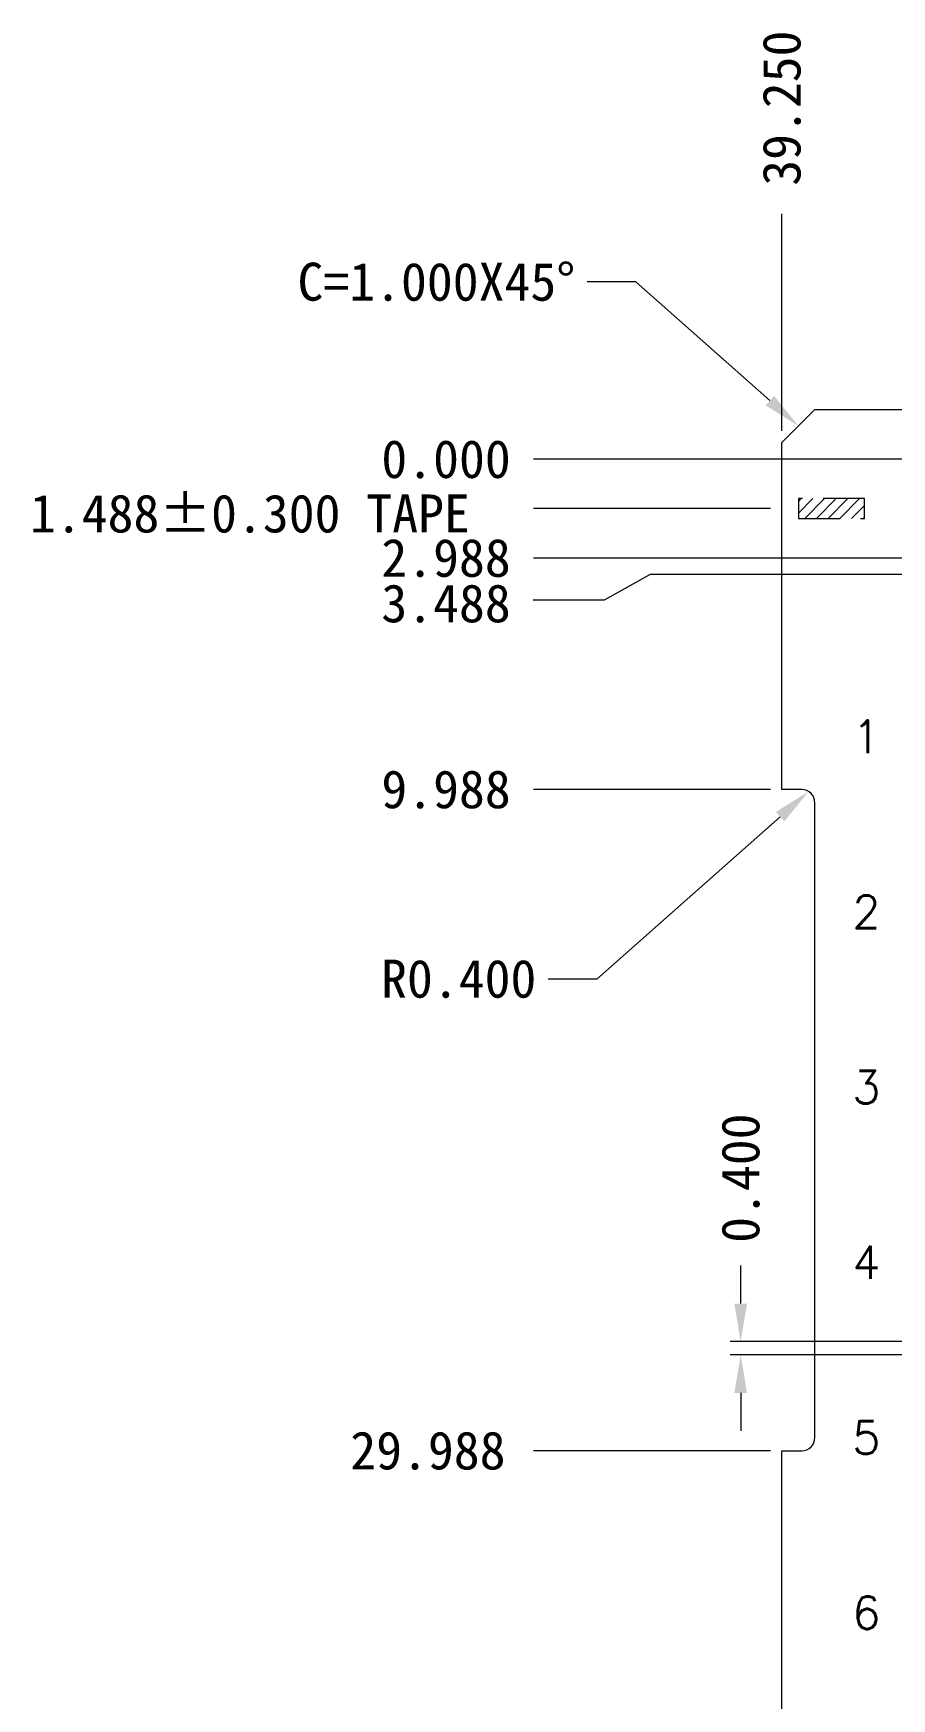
# Model space of a CAD drawing. Extents: x -197 to -81, y -157 to -2.
# Drawn here: x -195.9 to -170, y -52.6 to -2.2 of the extents above; entities that cross this region are included whole.
import ezdxf

# ---------------------------------------------------------------- set-up
doc = ezdxf.new("R2010")
doc.units = 0
doc.header["$LTSCALE"] = 5
doc.header["$MEASUREMENT"] = 0
doc.linetypes.add('0', pattern=[0])
doc.linetypes.add('HIDDEN', pattern=[0.375, 0.25, -0.125])
for name, color, linetype in [('1', 7, 'CONTINUOUS'), ('1D', 4, 'CONTINUOUS'), ('标注', 4, '0')]:
    doc.layers.add(name, color=color, linetype=linetype)
doc.layers.add('center', color=1, linetype='CONTINUOUS', lineweight=18)
doc.styles.add('宋体', font='SimSun.ttf')

msp = doc.modelspace()

# ---------------------------------------------------------------- hatches: boundary and pattern name
at = {"layer": '1D', "lineweight": 5}
h = msp.add_hatch(dxfattribs=at)
h.set_pattern_fill('ANSI31', color=256, scale=2, style=0)
h.set_pattern_definition([(45, (-134.06536, -15.08072), (-0.1767767, 0.1767767), [])])
h.paths.add_polyline_path([(-172.8154, -16.2687), (-172.8154, -16.8687), (-170.8154, -16.8687), (-170.8154, -16.2687)])
h.paths.add_polyline_path([(-172.8154, -88.8687), (-172.8154, -88.2687), (-170.8154, -88.2687), (-170.8154, -88.8687)])

# ---------------------------------------------------------------- linework, layer by layer
at = {"layer": '1', "color": 1, "lineweight": 5, "elevation": -0.0291}
msp.add_lwpolyline([(-96.8154, -91.5687), (-172.3154, -91.5687), (-173.3154, -90.5687), (-173.3154, -80.0687), (-172.7154, -80.0687, 0.4142136), (-172.3154, -79.6687), (-172.3154, -60.4687, 0.4142136), (-172.7154, -60.0687), (-173.3154, -60.0687), (-173.3154, -45.0687), (-172.7154, -45.0687, 0.4142136), (-172.3154, -44.6687), (-172.3154, -25.4687, 0.4142136), (-172.7154, -25.0687), (-173.3154, -25.0687), (-173.3154, -14.5687), (-172.3154, -13.5687), (-96.8154, -13.5687)], format="xyb", dxfattribs=at)
at = {"layer": '1D', "linetype": 'HIDDEN', "lineweight": 5, "elevation": -0.0291}
msp.add_lwpolyline([(-172.8154, -16.2687), (-172.8154, -16.8687), (-170.8154, -16.8687), (-170.8154, -16.2687)], close=True, dxfattribs=at)
at = {"layer": '标注', "lineweight": 5}
for p, q in [((-173.3154, -14.2237, -0.0291), (-173.3154, -7.6513, -0.0291)), ((-177.7287, -9.7168, -0.0291), (-179.1975, -9.7168, -0.0291)), ((-173.6762, -13.3062, -0.0291), (-177.7287, -9.7168, -0.0291)), ((-169.1534, -15.0807, -0.0291), (-180.8224, -15.0807, -0.0291)), ((-173.6604, -16.5687, -0.0291), (-180.8224, -16.5687, -0.0291)), ((-168.1604, -18.0687, -0.0291), (-180.8224, -18.0687, -0.0291)), ((-177.2958, -18.5687, -0.0291), (-178.6907, -19.336, -0.0291)), ((-168.1604, -18.5687, -0.0291), (-177.2958, -18.5687, -0.0291)), ((-178.6907, -19.336, -0.0291), (-180.8381, -19.336, -0.0291)), ((-173.6604, -25.0687, -0.0291), (-180.8224, -25.0687, -0.0291)), ((-173.3668, -25.8904, -0.0291), (-178.9095, -30.7998, -0.0291)), ((-178.9095, -30.7998, -0.0291), (-180.3783, -30.7998, -0.0291)), ((-174.5594, -40.6187, -0.0291), (-174.5594, -39.4687, -0.0291)), ((-168.6604, -41.7687, -0.0291), (-174.8812, -41.7687, -0.0291)), ((-168.6604, -42.1687, -0.0291), (-174.8726, -42.1687, -0.0291)), ((-174.5594, -43.3187, -0.0291), (-174.5594, -44.4687, -0.0291)), ((-173.6604, -45.0687, -0.0291), (-180.8224, -45.0687, -0.0291))]:
    msp.add_line(p, q, dxfattribs=at)
for points in [[(-173.8033, -13.4497, -0.0291), (-172.8154, -14.0687, -0.0291), (-173.5491, -13.1627, -0.0291)], [(-173.4939, -25.7469, -0.0291), (-172.506, -25.1279, -0.0291), (-173.2397, -26.0339, -0.0291)], [(-174.7511, -40.6187, -0.0291), (-174.3677, -40.6187, -0.0291), (-174.5594, -41.7687, -0.0291)], [(-174.7511, -43.3187, -0.0291), (-174.3677, -43.3187, -0.0291), (-174.5594, -42.1687, -0.0291)]]:
    msp.add_solid(points, dxfattribs=at)

# ---------------------------------------------------------------- texts
at = {"layer": 'center', "lineweight": 5, "char_height": 0.992064, "attachment_point": 5, "style": '宋体'}
for s, insert in [('{\\Fsimplex|c134;1}', (-170.7586, -23.4707, -0.1531)), ('{\\Fsimplex|c0;2}', (-170.7586, -28.7707, -0.1531)), ('{\\Fsimplex|c0;3}', (-170.7586, -34.0707, -0.1531)), ('{\\Fsimplex|c0;4}', (-170.7586, -39.3707, -0.1531)), ('{\\Fsimplex|c0;5}', (-170.7586, -44.6707, -0.1531)), ('{\\Fsimplex|c0;6}', (-170.7586, -49.9707, -0.1531))]:
    msp.add_mtext(s, dxfattribs=dict(at, insert=insert))
at = {"layer": '标注', "lineweight": 5, "char_height": 1.15, "attachment_point": 5, "rotation": 90, "style": '宋体'}
for s, insert in [('\\A1;39.250', (-173.3154, -4.4587, -0.0291)), ('0.400', (-174.5594, -36.8237, -0.0291))]:
    msp.add_mtext(s, dxfattribs=dict(at, insert=insert))
at = {"layer": '标注', "lineweight": 5, "char_height": 1.15, "style": '宋体'}
for s, insert, width, attachment_point in [('C=1.000X45°', (-179.5565, -9.1329, -0.0291), 17.572, 3), ('\\A1;R0.400', (-180.7373, -31.3836, -0.0291), 0.785008, 9)]:
    msp.add_mtext(s, dxfattribs=dict(at, insert=insert, width=width, attachment_point=attachment_point))
at = {"layer": '标注', "lineweight": 5, "char_height": 1.15, "attachment_point": 5, "style": '宋体'}
for s, insert in [('\\A1;0.000', (-183.4674, -15.0807, -0.0291)), ('1.488±0.300 TAPE', (-189.3968, -16.7275, -0.0291)), ('\\A1;2.988', (-183.4674, -18.0687, -0.0291)), ('\\A1;3.488', (-183.4674, -19.4446, -0.0291)), ('\\A1;9.988', (-183.4674, -25.0687, -0.0291)), ('\\A1;29.988', (-184.0151, -45.0687, -0.0291))]:
    msp.add_mtext(s, dxfattribs=dict(at, insert=insert))

doc.saveas('drawing.dxf')
